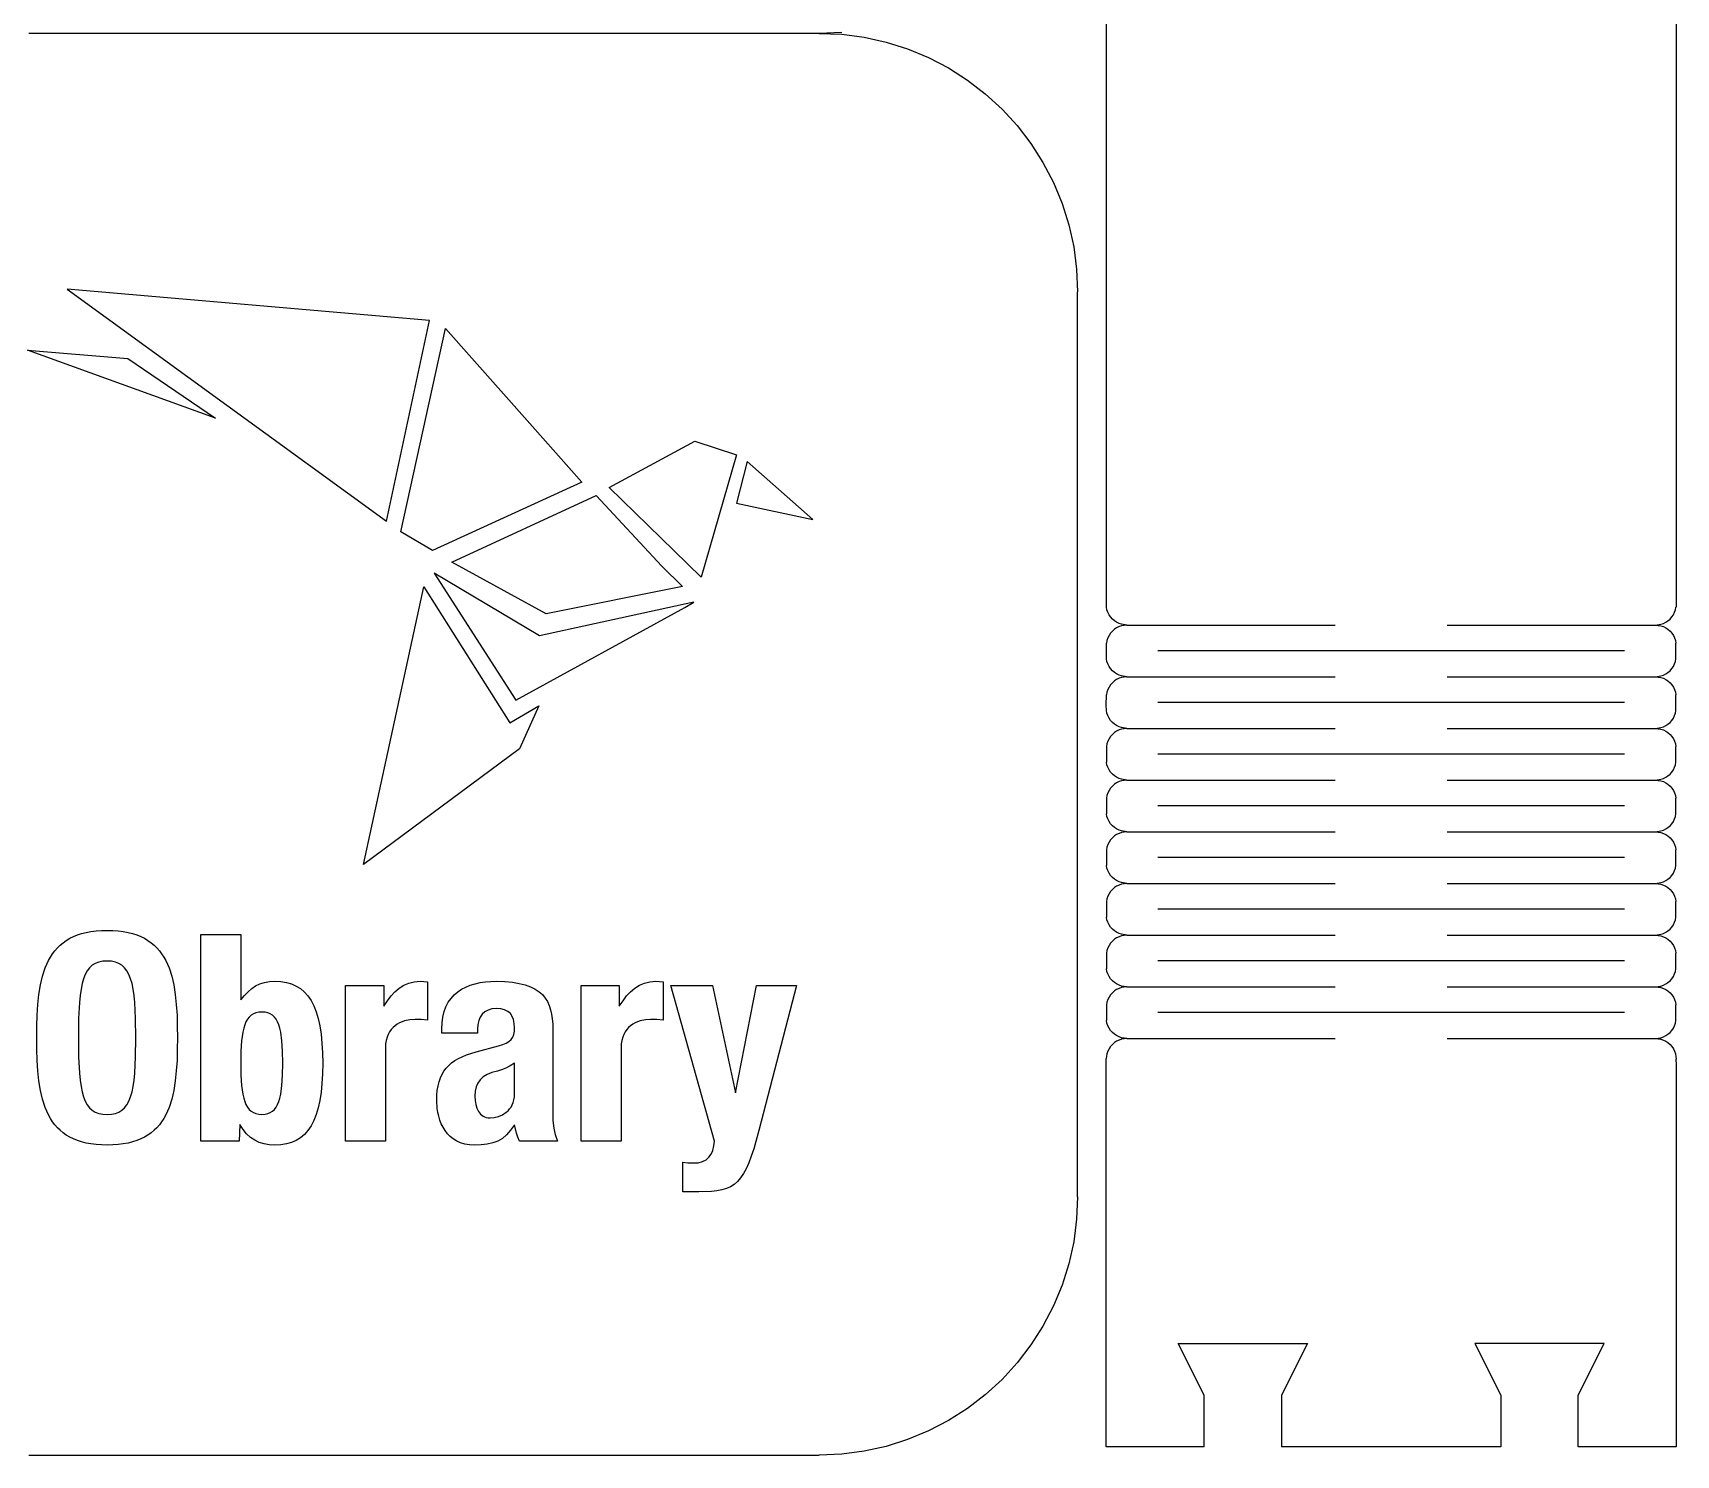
# Model space of a CAD drawing. Extents: x -158 to 158, y -238 to 238.
# Drawn here: x -3.6 to 157.9, y -237.9 to -98.1 of the extents above; entities that cross this region are included whole.
import ezdxf

# ---------------------------------------------------------------- set-up
doc = ezdxf.new("R2010")
doc.units = 0
doc.header["$MEASUREMENT"] = 0
doc.layers.get('0').update_dxf_attribs({"linetype": 'CONTINUOUS'})

msp = doc.modelspace()

# ---------------------------------------------------------------- linework, layer by layer
for p, q in [((101.91, -154.57), (101.91, -77.07)), ((157.91, -77.09), (157.91, -154.57)), ((73.67, -98.16), (-4.02, -98.16)), ((75.89, -98.06), (73.67, -98.16)), ((73.67, -98.16), (75.89, -98.25)), ((75.89, -98.25), (78.09, -98.54)), ((78.09, -98.54), (80.25, -99.02)), ((80.25, -99.02), (82.36, -99.69)), ((82.36, -99.69), (84.41, -100.54)), ((84.41, -100.54), (86.37, -101.56)), ((86.37, -101.56), (88.24, -102.75)), ((88.24, -102.75), (90, -104.1)), ((90, -104.1), (91.64, -105.6)), ((91.64, -105.6), (93.13, -107.23)), ((93.13, -107.23), (94.48, -108.99)), ((94.48, -108.99), (95.67, -110.86)), ((95.67, -110.86), (96.69, -112.82)), ((96.69, -112.82), (97.54, -114.87)), ((97.54, -114.87), (98.21, -116.98)), ((98.21, -116.98), (98.69, -119.15)), ((98.69, -119.15), (98.98, -121.34)), ((98.98, -121.34), (99.07, -123.56)), ((35.35, -126.38), (-0.27, -123.31)), ((-0.27, -123.31), (31.12, -146.12)), ((99.07, -212.55), (99.07, -123.56)), ((31.12, -146.12), (35.35, -126.38)), ((32.54, -147.17), (36.92, -127.17)), ((36.92, -127.17), (45.23, -136.5)), ((-4.15, -129.3), (5.72, -130.14)), ((14.34, -135.98), (-4.15, -129.3)), ((5.72, -130.14), (14.34, -135.98)), ((45.23, -136.5), (50.33, -142.27)), ((53.01, -142.81), (61.45, -138.26)), ((61.45, -138.26), (65.54, -139.59)), ((65.54, -139.59), (62.07, -151.63)), ((66.59, -140.25), (65.54, -144.35)), ((73.05, -145.96), (66.59, -140.25)), ((50.33, -142.27), (35.65, -149)), ((37.57, -150.15), (51.75, -143.58)), ((51.75, -143.58), (58.21, -150.55)), ((59.41, -149.03), (53.01, -142.81)), ((65.54, -144.35), (73.05, -145.96)), ((35.65, -149), (32.54, -147.17)), ((46.82, -155.22), (37.57, -150.15)), ((62.07, -151.63), (59.41, -149.03)), ((35.81, -151.24), (43.84, -163.71)), ((46.16, -157.38), (35.81, -151.24)), ((58.21, -150.55), (60.24, -152.53)), ((28.86, -179.86), (34.81, -152.59)), ((34.81, -152.59), (43.26, -165.95)), ((60.24, -152.53), (46.82, -155.22)), ((43.84, -163.71), (60.46, -154.61)), ((61.36, -154.09), (46.16, -157.38)), ((60.46, -154.61), (61.36, -154.09)), ((101.96, -154.83), (101.91, -154.57)), ((102.05, -155.08), (101.96, -154.83)), ((157.76, -155.08), (157.84, -154.83)), ((157.84, -154.83), (157.89, -154.57)), ((102.16, -155.32), (102.05, -155.08)), ((102.31, -155.54), (102.16, -155.32)), ((102.49, -155.74), (102.31, -155.54)), ((102.69, -155.91), (102.49, -155.74)), ((102.91, -156.06), (102.69, -155.91)), ((102.91, -156.61), (102.69, -156.75)), ((103.15, -156.18), (102.91, -156.06)), ((103.15, -156.49), (102.91, -156.61)), ((103.4, -156.26), (103.15, -156.18)), ((103.4, -156.4), (103.15, -156.49)), ((103.92, -156.33), (103.4, -156.26)), ((103.92, -156.33), (103.4, -156.4)), ((103.92, -156.33), (124.4, -156.33)), ((135.4, -156.33), (155.41, -156.33)), ((155.41, -156.33), (155.88, -156.33)), ((155.88, -156.33), (156.4, -156.26)), ((155.88, -156.33), (156.4, -156.4)), ((156.4, -156.26), (156.66, -156.18)), ((156.4, -156.4), (156.66, -156.49)), ((156.66, -156.18), (156.89, -156.06)), ((156.66, -156.49), (156.89, -156.61)), ((156.89, -156.06), (157.11, -155.91)), ((156.89, -156.61), (157.11, -156.75)), ((157.11, -155.91), (157.31, -155.74)), ((157.31, -155.74), (157.49, -155.54)), ((157.49, -155.54), (157.64, -155.32)), ((157.64, -155.32), (157.76, -155.08)), ((101.96, -157.84), (101.91, -158.1)), ((101.91, -159.65), (101.91, -158.1)), ((102.05, -157.59), (101.96, -157.84)), ((102.16, -157.35), (102.05, -157.59)), ((102.31, -157.13), (102.16, -157.35)), ((102.49, -156.93), (102.31, -157.13)), ((102.69, -156.75), (102.49, -156.93)), ((157.11, -156.75), (157.31, -156.93)), ((157.31, -156.93), (157.49, -157.13)), ((157.49, -157.13), (157.64, -157.35)), ((157.64, -157.35), (157.76, -157.59)), ((157.76, -157.59), (157.84, -157.84)), ((157.84, -157.84), (157.89, -158.1)), ((157.89, -158.35), (157.89, -158.1)), ((101.96, -159.91), (101.91, -159.65)), ((102.05, -160.16), (101.96, -159.91)), ((152.83, -158.87), (106.97, -158.87)), ((157.76, -160.16), (157.84, -159.91)), ((157.84, -159.91), (157.89, -159.65)), ((157.89, -159.65), (157.89, -158.35)), ((102.16, -160.4), (102.05, -160.16)), ((102.31, -160.62), (102.16, -160.4)), ((102.49, -160.82), (102.31, -160.62)), ((102.69, -160.99), (102.49, -160.82)), ((102.91, -161.14), (102.69, -160.99)), ((103.15, -161.26), (102.91, -161.14)), ((103.4, -161.34), (103.15, -161.26)), ((103.4, -161.48), (103.15, -161.57)), ((103.92, -161.41), (103.4, -161.34)), ((103.92, -161.41), (103.4, -161.48)), ((103.92, -161.41), (124.4, -161.41)), ((135.4, -161.41), (155.41, -161.41)), ((155.41, -161.41), (155.88, -161.41)), ((155.88, -161.41), (156.4, -161.34)), ((155.88, -161.41), (156.4, -161.48)), ((156.4, -161.34), (156.66, -161.26)), ((156.4, -161.48), (156.66, -161.57)), ((156.66, -161.26), (156.89, -161.14)), ((156.89, -161.14), (157.11, -160.99)), ((157.11, -160.99), (157.31, -160.82)), ((157.31, -160.82), (157.49, -160.62)), ((157.49, -160.62), (157.64, -160.4)), ((157.64, -160.4), (157.76, -160.16)), ((101.96, -162.92), (101.91, -163.18)), ((102.05, -162.67), (101.96, -162.92)), ((102.16, -162.43), (102.05, -162.67)), ((102.31, -162.21), (102.16, -162.43)), ((102.49, -162.01), (102.31, -162.21)), ((102.69, -161.83), (102.49, -162.01)), ((102.91, -161.69), (102.69, -161.83)), ((103.15, -161.57), (102.91, -161.69)), ((156.66, -161.57), (156.89, -161.69)), ((156.89, -161.69), (157.11, -161.83)), ((157.11, -161.83), (157.31, -162.01)), ((157.31, -162.01), (157.49, -162.21)), ((157.49, -162.21), (157.64, -162.43)), ((157.64, -162.43), (157.76, -162.67)), ((157.76, -162.67), (157.84, -162.92)), ((157.84, -162.92), (157.89, -163.18)), ((43.26, -165.95), (46.12, -164.28)), ((46.12, -164.28), (44.22, -168.51)), ((101.89, -164.21), (101.91, -163.18)), ((101.91, -164.73), (101.89, -164.21)), ((101.96, -164.99), (101.91, -164.73)), ((152.83, -163.95), (106.97, -163.95)), ((157.84, -164.99), (157.89, -164.73)), ((157.89, -164.73), (157.89, -163.18)), ((102.05, -165.24), (101.96, -164.99)), ((102.16, -165.48), (102.05, -165.24)), ((102.31, -165.7), (102.16, -165.48)), ((102.49, -165.9), (102.31, -165.7)), ((102.69, -166.07), (102.49, -165.9)), ((102.91, -166.22), (102.69, -166.07)), ((103.15, -166.34), (102.91, -166.22)), ((103.4, -166.42), (103.15, -166.34)), ((156.4, -166.42), (156.66, -166.34)), ((156.66, -166.34), (156.89, -166.22)), ((156.89, -166.22), (157.11, -166.07)), ((157.11, -166.07), (157.31, -165.9)), ((157.31, -165.9), (157.49, -165.7)), ((157.49, -165.7), (157.64, -165.48)), ((157.64, -165.48), (157.76, -165.24)), ((157.76, -165.24), (157.84, -164.99)), ((101.96, -168), (101.91, -168.26)), ((102.05, -167.75), (101.96, -168)), ((102.16, -167.51), (102.05, -167.75)), ((102.31, -167.29), (102.16, -167.51)), ((102.49, -167.09), (102.31, -167.29)), ((102.69, -166.91), (102.49, -167.09)), ((102.91, -166.77), (102.69, -166.91)), ((103.15, -166.65), (102.91, -166.77)), ((103.4, -166.56), (103.15, -166.65)), ((103.92, -166.49), (103.4, -166.42)), ((103.92, -166.49), (103.4, -166.56)), ((103.92, -166.49), (124.4, -166.49)), ((135.4, -166.49), (155.41, -166.49)), ((155.41, -166.49), (155.88, -166.49)), ((155.88, -166.49), (156.4, -166.42)), ((155.88, -166.49), (156.4, -166.56)), ((156.4, -166.56), (156.66, -166.65)), ((156.66, -166.65), (156.89, -166.77)), ((156.89, -166.77), (157.11, -166.91)), ((157.11, -166.91), (157.31, -167.09)), ((157.31, -167.09), (157.49, -167.29)), ((157.49, -167.29), (157.64, -167.51)), ((157.64, -167.51), (157.76, -167.75)), ((157.76, -167.75), (157.84, -168)), ((157.84, -168), (157.89, -168.26)), ((44.22, -168.51), (28.86, -179.86)), ((101.91, -168.26), (101.91, -169.81)), ((152.83, -169.03), (106.97, -169.03)), ((157.89, -169.81), (157.89, -168.26)), ((101.96, -170.07), (101.91, -169.81)), ((102.05, -170.32), (101.96, -170.07)), ((102.16, -170.56), (102.05, -170.32)), ((102.31, -170.78), (102.16, -170.56)), ((102.49, -170.98), (102.31, -170.78)), ((102.69, -171.15), (102.49, -170.98)), ((102.91, -171.3), (102.69, -171.15)), ((156.89, -171.3), (157.11, -171.15)), ((157.11, -171.15), (157.31, -170.98)), ((157.31, -170.98), (157.49, -170.78)), ((157.49, -170.78), (157.64, -170.56)), ((157.64, -170.56), (157.76, -170.32)), ((157.76, -170.32), (157.84, -170.07)), ((157.84, -170.07), (157.89, -169.81)), ((102.05, -172.83), (101.96, -173.08)), ((102.16, -172.59), (102.05, -172.83)), ((102.31, -172.37), (102.16, -172.59)), ((102.49, -172.17), (102.31, -172.37)), ((102.69, -171.99), (102.49, -172.17)), ((102.91, -171.85), (102.69, -171.99)), ((103.15, -171.42), (102.91, -171.3)), ((103.15, -171.73), (102.91, -171.85)), ((103.4, -171.5), (103.15, -171.42)), ((103.4, -171.64), (103.15, -171.73)), ((103.92, -171.57), (103.4, -171.5)), ((103.92, -171.57), (103.4, -171.64)), ((103.92, -171.57), (124.4, -171.57)), ((135.4, -171.57), (155.41, -171.57)), ((155.41, -171.57), (155.88, -171.57)), ((155.88, -171.57), (156.4, -171.5)), ((155.88, -171.57), (156.4, -171.64)), ((156.4, -171.5), (156.66, -171.42)), ((156.4, -171.64), (156.66, -171.73)), ((156.66, -171.42), (156.89, -171.3)), ((156.66, -171.73), (156.89, -171.85)), ((156.89, -171.85), (157.11, -171.99)), ((157.11, -171.99), (157.31, -172.17)), ((157.31, -172.17), (157.49, -172.37)), ((157.49, -172.37), (157.64, -172.59)), ((157.64, -172.59), (157.76, -172.83)), ((157.76, -172.83), (157.84, -173.08)), ((101.96, -173.08), (101.91, -173.34)), ((101.91, -173.34), (101.91, -174.89)), ((152.83, -174.11), (106.97, -174.11)), ((157.84, -173.08), (157.89, -173.34)), ((157.89, -174.89), (157.89, -173.34)), ((101.96, -175.15), (101.91, -174.89)), ((102.05, -175.4), (101.96, -175.15)), ((102.16, -175.64), (102.05, -175.4)), ((102.31, -175.86), (102.16, -175.64)), ((102.49, -176.06), (102.31, -175.86)), ((102.69, -176.23), (102.49, -176.06)), ((157.11, -176.23), (157.31, -176.06)), ((157.31, -176.06), (157.49, -175.86)), ((157.49, -175.86), (157.64, -175.64)), ((157.64, -175.64), (157.76, -175.4)), ((157.76, -175.4), (157.84, -175.15)), ((157.84, -175.15), (157.89, -174.89)), ((102.16, -177.67), (102.05, -177.91)), ((102.31, -177.45), (102.16, -177.67)), ((102.49, -177.25), (102.31, -177.45)), ((102.69, -177.07), (102.49, -177.25)), ((102.91, -176.38), (102.69, -176.23)), ((102.91, -176.93), (102.69, -177.07)), ((103.15, -176.5), (102.91, -176.38)), ((103.15, -176.81), (102.91, -176.93)), ((103.4, -176.58), (103.15, -176.5)), ((103.4, -176.72), (103.15, -176.81)), ((103.92, -176.65), (103.4, -176.58)), ((103.92, -176.65), (103.4, -176.72)), ((103.92, -176.65), (124.4, -176.65)), ((135.4, -176.65), (155.41, -176.65)), ((155.41, -176.65), (155.88, -176.65)), ((155.88, -176.65), (156.4, -176.58)), ((155.88, -176.65), (156.4, -176.72)), ((156.4, -176.58), (156.66, -176.5)), ((156.4, -176.72), (156.66, -176.81)), ((156.66, -176.5), (156.89, -176.38)), ((156.66, -176.81), (156.89, -176.93)), ((156.89, -176.38), (157.11, -176.23)), ((156.89, -176.93), (157.11, -177.07)), ((157.11, -177.07), (157.31, -177.25)), ((157.31, -177.25), (157.49, -177.45)), ((157.49, -177.45), (157.64, -177.67)), ((157.64, -177.67), (157.76, -177.91)), ((101.96, -178.16), (101.91, -178.42)), ((101.91, -178.42), (101.91, -179.97)), ((102.05, -177.91), (101.96, -178.16)), ((152.83, -179.19), (106.97, -179.19)), ((157.76, -177.91), (157.84, -178.16)), ((157.84, -178.16), (157.89, -178.42)), ((157.89, -179.97), (157.89, -178.42)), ((101.96, -180.23), (101.91, -179.97)), ((102.05, -180.48), (101.96, -180.23)), ((102.16, -180.72), (102.05, -180.48)), ((102.31, -180.94), (102.16, -180.72)), ((157.49, -180.94), (157.64, -180.72)), ((157.64, -180.72), (157.76, -180.48)), ((157.76, -180.48), (157.84, -180.23)), ((157.84, -180.23), (157.89, -179.97)), ((102.31, -182.53), (102.16, -182.75)), ((102.49, -181.14), (102.31, -180.94)), ((102.49, -182.33), (102.31, -182.53)), ((102.69, -181.31), (102.49, -181.14)), ((102.69, -182.15), (102.49, -182.33)), ((102.91, -181.46), (102.69, -181.31)), ((102.91, -182.01), (102.69, -182.15)), ((103.15, -181.58), (102.91, -181.46)), ((103.15, -181.89), (102.91, -182.01)), ((103.4, -181.66), (103.15, -181.58)), ((103.4, -181.8), (103.15, -181.89)), ((103.92, -181.73), (103.4, -181.66)), ((103.92, -181.73), (103.4, -181.8)), ((103.92, -181.73), (124.4, -181.73)), ((135.4, -181.73), (155.41, -181.73)), ((155.41, -181.73), (155.88, -181.73)), ((155.88, -181.73), (156.4, -181.66)), ((155.88, -181.73), (156.4, -181.8)), ((156.4, -181.66), (156.66, -181.58)), ((156.4, -181.8), (156.66, -181.89)), ((156.66, -181.58), (156.89, -181.46)), ((156.66, -181.89), (156.89, -182.01)), ((156.89, -181.46), (157.11, -181.31)), ((156.89, -182.01), (157.11, -182.15)), ((157.11, -181.31), (157.31, -181.14)), ((157.11, -182.15), (157.31, -182.33)), ((157.31, -181.14), (157.49, -180.94)), ((157.31, -182.33), (157.49, -182.53)), ((157.49, -182.53), (157.64, -182.75)), ((101.96, -183.24), (101.91, -183.5)), ((101.91, -183.5), (101.91, -185.05)), ((102.05, -182.99), (101.96, -183.24)), ((102.16, -182.75), (102.05, -182.99)), ((157.64, -182.75), (157.76, -182.99)), ((157.76, -182.99), (157.84, -183.24)), ((157.84, -183.24), (157.89, -183.5)), ((157.89, -185.05), (157.89, -183.5)), ((101.96, -185.31), (101.91, -185.05)), ((102.05, -185.56), (101.96, -185.31)), ((102.16, -185.8), (102.05, -185.56)), ((152.83, -184.27), (106.97, -184.27)), ((157.64, -185.8), (157.76, -185.56)), ((157.76, -185.56), (157.84, -185.31)), ((157.84, -185.31), (157.89, -185.05)), ((-0.66, -187.56), (-0.34, -187.34)), ((-0.34, -187.34), (0, -187.13)), ((0, -187.13), (0.36, -186.96)), ((0.36, -186.96), (0.75, -186.8)), ((0.75, -186.8), (1.16, -186.67)), ((1.16, -186.67), (1.61, -186.55)), ((1.61, -186.55), (2.08, -186.47)), ((2.08, -186.47), (2.58, -186.4)), ((2.58, -186.4), (3.11, -186.37)), ((3.11, -186.37), (3.67, -186.35)), ((3.67, -186.35), (4.23, -186.37)), ((4.23, -186.37), (4.76, -186.4)), ((4.76, -186.4), (5.26, -186.47)), ((5.26, -186.47), (5.73, -186.55)), ((5.73, -186.55), (6.17, -186.67)), ((6.17, -186.67), (6.59, -186.8)), ((6.59, -186.8), (6.98, -186.96)), ((6.98, -186.96), (7.34, -187.13)), ((7.34, -187.13), (7.68, -187.34)), ((7.68, -187.34), (8, -187.56)), ((12.89, -207.06), (12.89, -186.75)), ((12.89, -186.75), (16.81, -186.75)), ((16.81, -186.75), (16.81, -193.18)), ((102.31, -186.02), (102.16, -185.8)), ((102.49, -186.22), (102.31, -186.02)), ((102.69, -186.39), (102.49, -186.22)), ((102.69, -187.23), (102.49, -187.41)), ((102.91, -186.54), (102.69, -186.39)), ((102.91, -187.09), (102.69, -187.23)), ((103.15, -186.66), (102.91, -186.54)), ((103.15, -186.97), (102.91, -187.09)), ((103.4, -186.74), (103.15, -186.66)), ((103.4, -186.88), (103.15, -186.97)), ((103.92, -186.81), (103.4, -186.74)), ((103.92, -186.81), (103.4, -186.88)), ((103.92, -186.81), (124.4, -186.81)), ((135.4, -186.81), (155.41, -186.81)), ((155.41, -186.81), (155.88, -186.81)), ((155.88, -186.81), (156.4, -186.74)), ((155.88, -186.81), (156.4, -186.88)), ((156.4, -186.74), (156.66, -186.66)), ((156.4, -186.88), (156.66, -186.97)), ((156.66, -186.66), (156.89, -186.54)), ((156.66, -186.97), (156.89, -187.09)), ((156.89, -186.54), (157.11, -186.39)), ((156.89, -187.09), (157.11, -187.23)), ((157.11, -186.39), (157.31, -186.22)), ((157.11, -187.23), (157.31, -187.41)), ((157.31, -186.22), (157.49, -186.02)), ((157.49, -186.02), (157.64, -185.8)), ((-2.09, -189.32), (-1.9, -188.98)), ((-1.9, -188.98), (-1.69, -188.65)), ((-1.69, -188.65), (-1.47, -188.35)), ((-1.47, -188.35), (-1.22, -188.07)), ((-1.22, -188.07), (-0.95, -187.8)), ((-0.95, -187.8), (-0.66, -187.56)), ((8, -187.56), (8.29, -187.8)), ((8.29, -187.8), (8.56, -188.07)), ((8.56, -188.07), (8.81, -188.35)), ((8.81, -188.35), (9.03, -188.65)), ((9.03, -188.65), (9.24, -188.98)), ((9.24, -188.98), (9.43, -189.32)), ((101.96, -188.32), (101.91, -188.58)), ((101.91, -188.58), (101.91, -190.13)), ((102.05, -188.07), (101.96, -188.32)), ((102.16, -187.83), (102.05, -188.07)), ((102.31, -187.61), (102.16, -187.83)), ((102.49, -187.41), (102.31, -187.61)), ((157.31, -187.41), (157.49, -187.61)), ((157.49, -187.61), (157.64, -187.83)), ((157.64, -187.83), (157.76, -188.07)), ((157.76, -188.07), (157.84, -188.32)), ((157.84, -188.32), (157.89, -188.58)), ((157.89, -190.13), (157.89, -188.58)), ((-2.68, -190.86), (-2.42, -190.05)), ((-2.42, -190.05), (-2.09, -189.32)), ((1.71, -190.32), (1.52, -190.68)), ((1.94, -190.02), (1.71, -190.32)), ((2.21, -189.78), (1.94, -190.02)), ((2.51, -189.6), (2.21, -189.78)), ((2.85, -189.47), (2.51, -189.6)), ((3.24, -189.39), (2.85, -189.47)), ((3.67, -189.37), (3.24, -189.39)), ((4.1, -189.39), (3.67, -189.37)), ((4.48, -189.47), (4.1, -189.39)), ((4.83, -189.6), (4.48, -189.47)), ((5.13, -189.78), (4.83, -189.6)), ((5.39, -190.02), (5.13, -189.78)), ((5.62, -190.32), (5.39, -190.02)), ((5.82, -190.68), (5.62, -190.32)), ((9.43, -189.32), (9.76, -190.05)), ((9.76, -190.05), (10.02, -190.86)), ((101.96, -190.39), (101.91, -190.13)), ((102.05, -190.64), (101.96, -190.39)), ((152.83, -189.35), (106.97, -189.35)), ((157.76, -190.64), (157.84, -190.39)), ((157.84, -190.39), (157.89, -190.13)), ((-3.03, -192.65), (-2.88, -191.72)), ((-2.88, -191.72), (-2.68, -190.86)), ((1.11, -192.13), (1.02, -192.75)), ((1.22, -191.58), (1.11, -192.13)), ((1.35, -191.1), (1.22, -191.58)), ((1.52, -190.68), (1.35, -191.1)), ((5.98, -191.1), (5.82, -190.68)), ((6.12, -191.58), (5.98, -191.1)), ((6.23, -192.13), (6.12, -191.58)), ((6.32, -192.75), (6.23, -192.13)), ((10.02, -190.86), (10.22, -191.72)), ((10.22, -191.72), (10.37, -192.65)), ((17.53, -192.38), (17.89, -192.07)), ((17.89, -192.07), (18.27, -191.81)), ((18.27, -191.81), (18.69, -191.61)), ((18.69, -191.61), (19.14, -191.47)), ((19.14, -191.47), (19.63, -191.39)), ((19.63, -191.39), (20.17, -191.36)), ((20.17, -191.36), (20.75, -191.39)), ((20.75, -191.39), (21.29, -191.47)), ((21.29, -191.47), (21.79, -191.62)), ((21.79, -191.62), (22.26, -191.82)), ((22.26, -191.82), (22.68, -192.08)), ((22.68, -192.08), (23.07, -192.41)), ((27.11, -191.76), (30.87, -191.76)), ((27.11, -207.06), (27.11, -191.76)), ((30.87, -191.76), (30.87, -193.81)), ((31.96, -192.38), (32.38, -192.03)), ((32.38, -192.03), (32.83, -191.74)), ((32.83, -191.74), (33.33, -191.53)), ((33.33, -191.53), (33.86, -191.4)), ((33.86, -191.4), (34.45, -191.36)), ((34.45, -191.36), (35.16, -191.42)), ((35.16, -191.42), (35.16, -195.17)), ((38.14, -192.4), (38.52, -192.14)), ((38.52, -192.14), (38.93, -191.92)), ((38.93, -191.92), (39.37, -191.74)), ((39.37, -191.74), (39.84, -191.6)), ((39.84, -191.6), (40.34, -191.49)), ((40.34, -191.49), (40.85, -191.42)), ((40.85, -191.42), (41.38, -191.37)), ((41.38, -191.37), (41.93, -191.36)), ((41.93, -191.36), (42.76, -191.38)), ((42.76, -191.38), (43.51, -191.45)), ((43.51, -191.45), (44.18, -191.56)), ((44.18, -191.56), (44.77, -191.7)), ((44.77, -191.7), (45.29, -191.89)), ((45.29, -191.89), (45.74, -192.12)), ((45.74, -192.12), (46.13, -192.38)), ((50.27, -191.76), (54.02, -191.76)), ((50.27, -207.06), (50.27, -191.76)), ((54.02, -191.76), (54.02, -193.81)), ((55.12, -192.38), (55.53, -192.03)), ((55.53, -192.03), (55.99, -191.74)), ((55.99, -191.74), (56.48, -191.53)), ((56.48, -191.53), (57.02, -191.4)), ((57.02, -191.4), (57.61, -191.36)), ((57.61, -191.36), (58.32, -191.42)), ((58.32, -191.42), (58.32, -195.17)), ((59.08, -191.76), (63.18, -191.76)), ((63.38, -207.06), (59.08, -191.76)), ((63.18, -191.76), (65.45, -202.34)), ((65.45, -202.34), (67.5, -191.76)), ((67.5, -191.76), (71.43, -191.76)), ((71.43, -191.76), (67.73, -206.04)), ((102.16, -190.88), (102.05, -190.64)), ((102.31, -191.1), (102.16, -190.88)), ((102.49, -191.3), (102.31, -191.1)), ((102.69, -191.47), (102.49, -191.3)), ((102.91, -191.62), (102.69, -191.47)), ((102.91, -192.17), (102.69, -192.31)), ((103.15, -191.74), (102.91, -191.62)), ((103.15, -192.05), (102.91, -192.17)), ((103.4, -191.82), (103.15, -191.74)), ((103.4, -191.96), (103.15, -192.05)), ((103.92, -191.89), (103.4, -191.82)), ((103.92, -191.89), (103.4, -191.96)), ((103.92, -191.89), (124.4, -191.89)), ((135.4, -191.89), (155.41, -191.89)), ((155.41, -191.89), (155.88, -191.89)), ((155.88, -191.89), (156.4, -191.82)), ((155.88, -191.89), (156.4, -191.96)), ((156.4, -191.82), (156.66, -191.74)), ((156.4, -191.96), (156.66, -192.05)), ((156.66, -191.74), (156.89, -191.62)), ((156.66, -192.05), (156.89, -192.17)), ((156.89, -191.62), (157.11, -191.47)), ((156.89, -192.17), (157.11, -192.31)), ((157.11, -191.47), (157.31, -191.3)), ((157.31, -191.3), (157.49, -191.1)), ((157.49, -191.1), (157.64, -190.88)), ((157.64, -190.88), (157.76, -190.64)), ((-3.2, -194.68), (-3.13, -193.64)), ((-3.13, -193.64), (-3.03, -192.65)), ((0.95, -193.44), (0.87, -195.02)), ((1.02, -192.75), (0.95, -193.44)), ((6.39, -193.44), (6.32, -192.75)), ((6.46, -195.02), (6.39, -193.44)), ((10.37, -192.65), (10.47, -193.64)), ((10.47, -193.64), (10.54, -194.68)), ((16.81, -193.18), (17.19, -192.75)), ((17.19, -192.75), (17.53, -192.38)), ((23.07, -192.41), (23.41, -192.8)), ((23.41, -192.8), (23.72, -193.25)), ((23.72, -193.25), (23.99, -193.77)), ((23.99, -193.77), (24.23, -194.36)), ((30.87, -193.81), (31.24, -193.28)), ((31.24, -193.28), (31.58, -192.8)), ((31.58, -192.8), (31.96, -192.38)), ((36.98, -193.86), (37.21, -193.42)), ((37.21, -193.42), (37.48, -193.04)), ((37.48, -193.04), (37.79, -192.7)), ((37.79, -192.7), (38.14, -192.4)), ((46.13, -192.38), (46.46, -192.67)), ((46.46, -192.67), (46.73, -193)), ((46.73, -193), (46.96, -193.36)), ((46.96, -193.36), (47.13, -193.74)), ((47.13, -193.74), (47.27, -194.16)), ((54.02, -193.81), (54.39, -193.28)), ((54.39, -193.28), (54.74, -192.8)), ((54.74, -192.8), (55.12, -192.38)), ((101.96, -193.4), (101.91, -193.66)), ((101.91, -193.66), (101.91, -195.21)), ((102.05, -193.15), (101.96, -193.4)), ((102.16, -192.91), (102.05, -193.15)), ((102.31, -192.69), (102.16, -192.91)), ((102.49, -192.49), (102.31, -192.69)), ((102.69, -192.31), (102.49, -192.49)), ((157.11, -192.31), (157.31, -192.49)), ((157.31, -192.49), (157.49, -192.69)), ((157.49, -192.69), (157.64, -192.91)), ((157.64, -192.91), (157.76, -193.15)), ((157.76, -193.15), (157.84, -193.4)), ((157.84, -193.4), (157.89, -193.66)), ((157.89, -195.21), (157.89, -193.66)), ((-3.23, -195.77), (-3.2, -194.68)), ((0.87, -195.02), (0.85, -196.91)), ((6.49, -196.91), (6.46, -195.02)), ((10.54, -194.68), (10.57, -195.77)), ((17.32, -195.35), (17.2, -195.65)), ((17.47, -195.09), (17.32, -195.35)), ((17.64, -194.87), (17.47, -195.09)), ((17.83, -194.7), (17.64, -194.87)), ((18.05, -194.56), (17.83, -194.7)), ((18.3, -194.46), (18.05, -194.56)), ((18.58, -194.4), (18.3, -194.46)), ((18.89, -194.38), (18.58, -194.4)), ((19.19, -194.4), (18.89, -194.38)), ((19.47, -194.46), (19.19, -194.4)), ((19.71, -194.56), (19.47, -194.46)), ((19.93, -194.7), (19.71, -194.56)), ((20.12, -194.87), (19.93, -194.7)), ((20.29, -195.09), (20.12, -194.87)), ((20.43, -195.35), (20.29, -195.09)), ((20.55, -195.65), (20.43, -195.35)), ((24.23, -194.36), (24.42, -195.02)), ((24.42, -195.02), (24.58, -195.75)), ((32.42, -195.45), (32.19, -195.58)), ((32.66, -195.34), (32.42, -195.45)), ((32.91, -195.26), (32.66, -195.34)), ((33.42, -195.15), (32.91, -195.26)), ((33.94, -195.11), (33.42, -195.15)), ((34.55, -195.13), (33.94, -195.11)), ((35.16, -195.17), (34.55, -195.13)), ((36.56, -196.08), (36.59, -195.45)), ((36.59, -195.45), (36.67, -194.87)), ((36.67, -194.87), (36.8, -194.34)), ((36.8, -194.34), (36.98, -193.86)), ((40.2, -195.21), (40.11, -195.6)), ((40.35, -194.87), (40.2, -195.21)), ((40.55, -194.58), (40.35, -194.87)), ((40.8, -194.35), (40.55, -194.58)), ((41.12, -194.18), (40.8, -194.35)), ((41.48, -194.07), (41.12, -194.18)), ((41.91, -194.03), (41.48, -194.07)), ((42.36, -194.07), (41.91, -194.03)), ((42.74, -194.16), (42.36, -194.07)), ((43.06, -194.32), (42.74, -194.16)), ((43.31, -194.54), (43.06, -194.32)), ((43.49, -194.81), (43.31, -194.54)), ((43.62, -195.13), (43.49, -194.81)), ((43.7, -195.5), (43.62, -195.13)), ((47.27, -194.16), (47.37, -194.6)), ((47.37, -194.6), (47.43, -195.06)), ((47.43, -195.06), (47.47, -195.55)), ((55.58, -195.45), (55.35, -195.58)), ((55.82, -195.34), (55.58, -195.45)), ((56.07, -195.26), (55.82, -195.34)), ((56.58, -195.15), (56.07, -195.26)), ((57.09, -195.11), (56.58, -195.15)), ((57.71, -195.13), (57.09, -195.11)), ((58.32, -195.17), (57.71, -195.13)), ((101.96, -195.47), (101.91, -195.21)), ((152.83, -194.43), (106.97, -194.43)), ((157.84, -195.47), (157.89, -195.21)), ((-3.24, -196.91), (-3.23, -195.77)), ((-3.23, -198.04), (-3.24, -196.91)), ((0.85, -196.91), (0.87, -198.8)), ((6.46, -198.8), (6.49, -196.91)), ((10.57, -195.77), (10.58, -196.91)), ((10.58, -196.91), (10.57, -198.04)), ((17.01, -196.36), (16.89, -197.22)), ((17.1, -195.98), (17.01, -196.36)), ((17.2, -195.65), (17.1, -195.98)), ((20.66, -195.98), (20.55, -195.65)), ((20.74, -196.36), (20.66, -195.98)), ((20.86, -197.22), (20.74, -196.36)), ((24.58, -195.75), (24.71, -196.56)), ((24.71, -196.56), (24.79, -197.43)), ((31.19, -196.86), (31.11, -197.17)), ((31.3, -196.58), (31.19, -196.86)), ((31.43, -196.33), (31.3, -196.58)), ((31.59, -196.1), (31.43, -196.33)), ((31.78, -195.9), (31.59, -196.1)), ((31.98, -195.73), (31.78, -195.9)), ((32.19, -195.58), (31.98, -195.73)), ((36.56, -196.45), (36.56, -196.08)), ((40.08, -196.45), (36.56, -196.45)), ((40.11, -195.6), (40.08, -196.03)), ((40.08, -196.03), (40.08, -196.45)), ((43.17, -197.27), (43.38, -197.07)), ((43.38, -197.07), (43.54, -196.85)), ((43.54, -196.85), (43.65, -196.58)), ((43.65, -196.58), (43.71, -196.27)), ((43.73, -195.91), (43.7, -195.5)), ((43.71, -196.27), (43.73, -195.91)), ((47.47, -195.55), (47.48, -196.05)), ((47.48, -196.05), (47.48, -204.1)), ((54.35, -196.86), (54.26, -197.17)), ((54.46, -196.58), (54.35, -196.86)), ((54.59, -196.33), (54.46, -196.58)), ((54.75, -196.1), (54.59, -196.33)), ((54.93, -195.9), (54.75, -196.1)), ((55.13, -195.73), (54.93, -195.9)), ((55.35, -195.58), (55.13, -195.73)), ((102.05, -195.72), (101.96, -195.47)), ((102.16, -195.96), (102.05, -195.72)), ((102.31, -196.18), (102.16, -195.96)), ((102.49, -196.38), (102.31, -196.18)), ((102.69, -196.55), (102.49, -196.38)), ((102.91, -196.7), (102.69, -196.55)), ((103.15, -196.82), (102.91, -196.7)), ((103.4, -196.9), (103.15, -196.82)), ((103.4, -197.04), (103.15, -197.13)), ((103.92, -196.97), (103.4, -196.9)), ((103.92, -196.97), (103.4, -197.04)), ((103.92, -196.97), (124.4, -196.97)), ((135.4, -196.97), (155.41, -196.97)), ((155.41, -196.97), (155.88, -196.97)), ((155.88, -196.97), (156.4, -196.9)), ((155.88, -196.97), (156.4, -197.04)), ((156.4, -196.9), (156.66, -196.82)), ((156.4, -197.04), (156.66, -197.13)), ((156.66, -196.82), (156.89, -196.7)), ((156.89, -196.7), (157.11, -196.55)), ((157.11, -196.55), (157.31, -196.38)), ((157.31, -196.38), (157.49, -196.18)), ((157.49, -196.18), (157.64, -195.96)), ((157.64, -195.96), (157.76, -195.72)), ((157.76, -195.72), (157.84, -195.47)), ((-3.2, -199.13), (-3.23, -198.04)), ((10.57, -198.04), (10.54, -199.13)), ((16.83, -198.24), (16.81, -199.41)), ((16.89, -197.22), (16.83, -198.24)), ((20.92, -198.24), (20.86, -197.22)), ((20.94, -199.41), (20.92, -198.24)), ((24.79, -197.43), (24.85, -198.38)), ((24.85, -198.38), (24.86, -199.41)), ((31.05, -197.5), (31.04, -197.87)), ((31.04, -197.87), (31.04, -207.06)), ((31.11, -197.17), (31.05, -197.5)), ((38.58, -198.77), (39, -198.6)), ((39, -198.6), (39.94, -198.3)), ((39.94, -198.3), (42.16, -197.7)), ((42.16, -197.7), (42.56, -197.58)), ((42.56, -197.58), (42.9, -197.44)), ((42.9, -197.44), (43.17, -197.27)), ((54.21, -197.5), (54.19, -197.87)), ((54.19, -197.87), (54.19, -207.06)), ((54.26, -197.17), (54.21, -197.5)), ((101.96, -198.48), (101.91, -198.74)), ((102.05, -198.23), (101.96, -198.48)), ((102.16, -197.99), (102.05, -198.23)), ((102.31, -197.77), (102.16, -197.99)), ((102.49, -197.57), (102.31, -197.77)), ((102.69, -197.39), (102.49, -197.57)), ((102.91, -197.25), (102.69, -197.39)), ((103.15, -197.13), (102.91, -197.25)), ((156.66, -197.13), (156.89, -197.25)), ((156.89, -197.25), (157.11, -197.39)), ((157.11, -197.39), (157.31, -197.57)), ((157.31, -197.57), (157.49, -197.77)), ((157.49, -197.77), (157.64, -197.99)), ((157.64, -197.99), (157.76, -198.23)), ((157.76, -198.23), (157.84, -198.48)), ((157.84, -198.48), (157.91, -199.01)), ((-3.13, -200.17), (-3.2, -199.13)), ((-3.03, -201.16), (-3.13, -200.17)), ((0.87, -198.8), (0.95, -200.39)), ((6.39, -200.39), (6.46, -198.8)), ((10.47, -200.17), (10.37, -201.16)), ((10.54, -199.13), (10.47, -200.17)), ((16.81, -199.41), (16.83, -200.58)), ((20.92, -200.58), (20.94, -199.41)), ((24.86, -199.41), (24.85, -200.44)), ((36.59, -200.5), (36.77, -200.18)), ((36.77, -200.18), (37, -199.89)), ((37, -199.89), (37.25, -199.62)), ((37.25, -199.62), (37.53, -199.38)), ((37.53, -199.38), (37.85, -199.16)), ((37.85, -199.16), (38.2, -198.96)), ((38.2, -198.96), (38.58, -198.77)), ((42.05, -200.18), (41.5, -200.33)), ((42.44, -200.07), (42.05, -200.18)), ((42.87, -199.9), (42.44, -200.07)), ((43.3, -199.68), (42.87, -199.9)), ((43.73, -199.41), (43.3, -199.68)), ((43.73, -202.43), (43.73, -199.41)), ((101.91, -198.74), (101.89, -198.96)), ((101.89, -199.11), (101.89, -198.96)), ((101.89, -199.26), (101.89, -199.11)), ((101.89, -237.13), (101.89, -199.26)), ((157.91, -199.26), (157.91, -199.01)), ((157.91, -199.26), (157.91, -237.13)), ((-2.88, -202.09), (-3.03, -201.16)), ((0.95, -200.39), (1.02, -201.08)), ((1.02, -201.08), (1.11, -201.69)), ((1.11, -201.69), (1.22, -202.24)), ((6.12, -202.24), (6.23, -201.69)), ((6.23, -201.69), (6.32, -201.08)), ((6.32, -201.08), (6.39, -200.39)), ((10.37, -201.16), (10.22, -202.09)), ((16.83, -200.58), (16.89, -201.6)), ((16.89, -201.6), (17.01, -202.47)), ((20.74, -202.47), (20.86, -201.6)), ((20.86, -201.6), (20.92, -200.58)), ((24.79, -201.39), (24.71, -202.27)), ((24.85, -200.44), (24.79, -201.39)), ((36.13, -202.08), (36.2, -201.64)), ((36.2, -201.64), (36.3, -201.23)), ((36.3, -201.23), (36.43, -200.85)), ((36.43, -200.85), (36.59, -200.5)), ((39.95, -201.74), (39.86, -202.17)), ((40.11, -201.36), (39.95, -201.74)), ((40.34, -201.03), (40.11, -201.36)), ((40.65, -200.75), (40.34, -201.03)), ((41.03, -200.52), (40.65, -200.75)), ((41.5, -200.33), (41.03, -200.52)), ((-2.68, -202.96), (-2.88, -202.09)), ((-2.42, -203.76), (-2.68, -202.96)), ((1.22, -202.24), (1.35, -202.72)), ((1.35, -202.72), (1.52, -203.14)), ((1.52, -203.14), (1.71, -203.5)), ((1.71, -203.5), (1.94, -203.8)), ((5.39, -203.8), (5.62, -203.5)), ((5.62, -203.5), (5.82, -203.14)), ((5.82, -203.14), (5.98, -202.72)), ((5.98, -202.72), (6.12, -202.24)), ((10.02, -202.96), (9.76, -203.76)), ((10.22, -202.09), (10.02, -202.96)), ((17.01, -202.47), (17.1, -202.84)), ((17.1, -202.84), (17.2, -203.18)), ((17.2, -203.18), (17.32, -203.47)), ((17.32, -203.47), (17.47, -203.73)), ((20.29, -203.73), (20.43, -203.47)), ((20.43, -203.47), (20.55, -203.18)), ((20.55, -203.18), (20.66, -202.84)), ((20.66, -202.84), (20.74, -202.47)), ((24.58, -203.07), (24.42, -203.8)), ((24.71, -202.27), (24.58, -203.07)), ((36.07, -203.08), (36.09, -202.56)), ((36.12, -203.86), (36.07, -203.08)), ((36.09, -202.56), (36.13, -202.08)), ((39.86, -202.17), (39.83, -202.65)), ((39.83, -202.65), (39.85, -203.08)), ((39.85, -203.08), (39.91, -203.48)), ((39.91, -203.48), (40.02, -203.84)), ((43.38, -203.72), (43.5, -203.5)), ((43.5, -203.5), (43.59, -203.27)), ((43.59, -203.27), (43.66, -203.01)), ((43.66, -203.01), (43.71, -202.73)), ((43.71, -202.73), (43.73, -202.43)), ((-2.09, -204.5), (-2.42, -203.76)), ((-1.9, -204.84), (-2.09, -204.5)), ((-1.69, -205.16), (-1.9, -204.84)), ((1.94, -203.8), (2.21, -204.04)), ((2.21, -204.04), (2.51, -204.22)), ((2.51, -204.22), (2.85, -204.35)), ((2.85, -204.35), (3.24, -204.42)), ((3.24, -204.42), (3.67, -204.45)), ((3.67, -204.45), (4.1, -204.42)), ((4.1, -204.42), (4.48, -204.35)), ((4.48, -204.35), (4.83, -204.22)), ((4.83, -204.22), (5.13, -204.04)), ((5.13, -204.04), (5.39, -203.8)), ((9.24, -204.84), (9.03, -205.16)), ((9.43, -204.5), (9.24, -204.84)), ((9.76, -203.76), (9.43, -204.5)), ((17.47, -203.73), (17.64, -203.95)), ((17.64, -203.95), (17.83, -204.13)), ((17.83, -204.13), (18.05, -204.27)), ((18.05, -204.27), (18.3, -204.37)), ((18.3, -204.37), (18.58, -204.43)), ((18.58, -204.43), (18.89, -204.45)), ((18.89, -204.45), (19.19, -204.43)), ((19.19, -204.43), (19.47, -204.37)), ((19.47, -204.37), (19.71, -204.27)), ((19.71, -204.27), (19.93, -204.13)), ((19.93, -204.13), (20.12, -203.95)), ((20.12, -203.95), (20.29, -203.73)), ((23.99, -205.05), (23.72, -205.57)), ((24.23, -204.46), (23.99, -205.05)), ((24.42, -203.8), (24.23, -204.46)), ((36.18, -204.25), (36.12, -203.86)), ((36.27, -204.63), (36.18, -204.25)), ((36.38, -205), (36.27, -204.63)), ((36.52, -205.37), (36.38, -205)), ((40.02, -203.84), (40.17, -204.16)), ((40.17, -204.16), (40.38, -204.42)), ((40.38, -204.42), (40.63, -204.62)), ((40.63, -204.62), (40.78, -204.69)), ((40.78, -204.69), (40.94, -204.74)), ((40.94, -204.74), (41.12, -204.78)), ((41.12, -204.78), (41.31, -204.79)), ((41.31, -204.79), (41.72, -204.75)), ((41.72, -204.75), (42.13, -204.65)), ((42.13, -204.65), (42.54, -204.48)), ((42.54, -204.48), (42.91, -204.24)), ((42.91, -204.24), (43.08, -204.08)), ((43.08, -204.08), (43.24, -203.91)), ((43.24, -203.91), (43.38, -203.72)), ((47.48, -204.1), (47.5, -205.04)), ((47.5, -205.04), (47.57, -205.79)), ((-1.47, -205.47), (-1.69, -205.16)), ((-1.22, -205.75), (-1.47, -205.47)), ((-0.95, -206.01), (-1.22, -205.75)), ((-0.66, -206.26), (-0.95, -206.01)), ((-0.34, -206.48), (-0.66, -206.26)), ((0, -206.68), (-0.34, -206.48)), ((0.36, -206.86), (0, -206.68)), ((7.34, -206.68), (6.98, -206.86)), ((7.68, -206.48), (7.34, -206.68)), ((8, -206.26), (7.68, -206.48)), ((8.29, -206.01), (8, -206.26)), ((8.56, -205.75), (8.29, -206.01)), ((8.81, -205.47), (8.56, -205.75)), ((9.03, -205.16), (8.81, -205.47)), ((16.7, -205.44), (16.64, -207.06)), ((17.03, -205.94), (16.7, -205.44)), ((17.38, -206.36), (17.03, -205.94)), ((17.77, -206.71), (17.38, -206.36)), ((18.18, -206.99), (17.77, -206.71)), ((22.68, -206.74), (22.26, -207)), ((23.07, -206.41), (22.68, -206.74)), ((23.41, -206.02), (23.07, -206.41)), ((23.72, -205.57), (23.41, -206.02)), ((36.7, -205.71), (36.52, -205.37)), ((36.9, -206.04), (36.7, -205.71)), ((37.13, -206.34), (36.9, -206.04)), ((37.4, -206.62), (37.13, -206.34)), ((37.7, -206.86), (37.4, -206.62)), ((42.94, -206.45), (42.53, -206.8)), ((43.32, -206.01), (42.94, -206.45)), ((43.73, -205.47), (43.32, -206.01)), ((43.91, -206.28), (43.73, -205.47)), ((44.04, -206.68), (43.91, -206.28)), ((44.21, -207.06), (44.04, -206.68)), ((47.57, -205.79), (47.64, -206.11)), ((47.64, -206.11), (47.72, -206.43)), ((47.72, -206.43), (47.96, -207.06)), ((67.73, -206.04), (67.24, -207.82)), ((0.75, -207.02), (0.36, -206.86)), ((1.16, -207.15), (0.75, -207.02)), ((1.61, -207.26), (1.16, -207.15)), ((2.08, -207.35), (1.61, -207.26)), ((2.58, -207.41), (2.08, -207.35)), ((3.11, -207.45), (2.58, -207.41)), ((3.67, -207.46), (3.11, -207.45)), ((4.23, -207.45), (3.67, -207.46)), ((4.76, -207.41), (4.23, -207.45)), ((5.26, -207.35), (4.76, -207.41)), ((5.73, -207.26), (5.26, -207.35)), ((6.17, -207.15), (5.73, -207.26)), ((6.59, -207.02), (6.17, -207.15)), ((6.98, -206.86), (6.59, -207.02)), ((16.64, -207.06), (12.89, -207.06)), ((18.62, -207.2), (18.18, -206.99)), ((19.1, -207.35), (18.62, -207.2)), ((19.61, -207.43), (19.1, -207.35)), ((20.17, -207.46), (19.61, -207.43)), ((20.75, -207.43), (20.17, -207.46)), ((21.29, -207.35), (20.75, -207.43)), ((21.79, -207.21), (21.29, -207.35)), ((22.26, -207), (21.79, -207.21)), ((31.04, -207.06), (27.11, -207.06)), ((38.04, -207.07), (37.7, -206.86)), ((38.42, -207.23), (38.04, -207.07)), ((38.83, -207.36), (38.42, -207.23)), ((39.28, -207.44), (38.83, -207.36)), ((39.77, -207.46), (39.28, -207.44)), ((40.44, -207.44), (39.77, -207.46)), ((41.04, -207.38), (40.44, -207.44)), ((41.59, -207.25), (41.04, -207.38)), ((42.08, -207.06), (41.59, -207.25)), ((42.53, -206.8), (42.08, -207.06)), ((47.96, -207.06), (44.21, -207.06)), ((54.19, -207.06), (50.27, -207.06)), ((62.83, -208.66), (63.04, -208.35)), ((63.04, -208.35), (63.21, -207.98)), ((63.21, -207.98), (63.31, -207.55)), ((63.31, -207.55), (63.38, -207.06)), ((67.24, -207.82), (66.99, -208.56)), ((60.25, -209.14), (60.76, -209.2)), ((60.25, -212.07), (60.25, -209.14)), ((60.76, -209.2), (61.27, -209.22)), ((61.27, -209.22), (61.77, -209.19)), ((61.77, -209.19), (62.2, -209.08)), ((62.2, -209.08), (62.55, -208.9)), ((62.55, -208.9), (62.83, -208.66)), ((66.49, -209.78), (66.23, -210.27)), ((66.75, -209.21), (66.49, -209.78)), ((66.99, -208.56), (66.75, -209.21)), ((64.95, -211.56), (64.55, -211.74)), ((65.31, -211.33), (64.95, -211.56)), ((65.64, -211.04), (65.31, -211.33)), ((65.94, -210.69), (65.64, -211.04)), ((66.23, -210.27), (65.94, -210.69)), ((61.84, -212.07), (60.25, -212.07)), ((63.09, -212.03), (61.84, -212.07)), ((63.62, -211.97), (63.09, -212.03)), ((64.11, -211.87), (63.62, -211.97)), ((64.55, -211.74), (64.11, -211.87)), ((99.07, -212.55), (98.98, -214.76)), ((98.98, -214.76), (98.69, -216.96)), ((98.69, -216.96), (98.21, -219.12)), ((98.21, -219.12), (97.54, -221.23)), ((97.54, -221.23), (96.69, -223.28)), ((96.69, -223.28), (95.67, -225.25)), ((95.67, -225.25), (94.48, -227.11)), ((94.48, -227.11), (93.13, -228.87)), ((111.51, -232.05), (108.97, -226.97)), ((108.97, -226.97), (121.67, -226.97)), ((121.67, -226.97), (119.13, -232.05)), ((138.13, -226.97), (140.67, -232.05)), ((150.83, -226.97), (138.13, -226.97)), ((148.29, -232.05), (150.83, -226.97)), ((93.13, -228.87), (91.64, -230.51)), ((91.64, -230.51), (90, -232)), ((90, -232), (88.24, -233.35)), ((111.51, -237.13), (111.51, -232.05)), ((119.13, -232.05), (119.13, -237.13)), ((140.67, -232.05), (140.67, -237.13)), ((148.29, -237.13), (148.29, -232.05)), ((88.24, -233.35), (86.37, -234.54)), ((84.41, -235.57), (82.36, -236.41)), ((86.37, -234.54), (84.41, -235.57)), ((80.25, -237.08), (78.09, -237.56)), ((82.36, -236.41), (80.25, -237.08)), ((111.51, -237.13), (101.89, -237.13)), ((140.67, -237.13), (119.13, -237.13)), ((157.91, -237.13), (148.29, -237.13)), ((-4.02, -237.95), (73.67, -237.95)), ((75.89, -237.85), (73.67, -237.95)), ((78.09, -237.56), (75.89, -237.85))]:
    msp.add_line(p, q)

doc.saveas('drawing.dxf')
